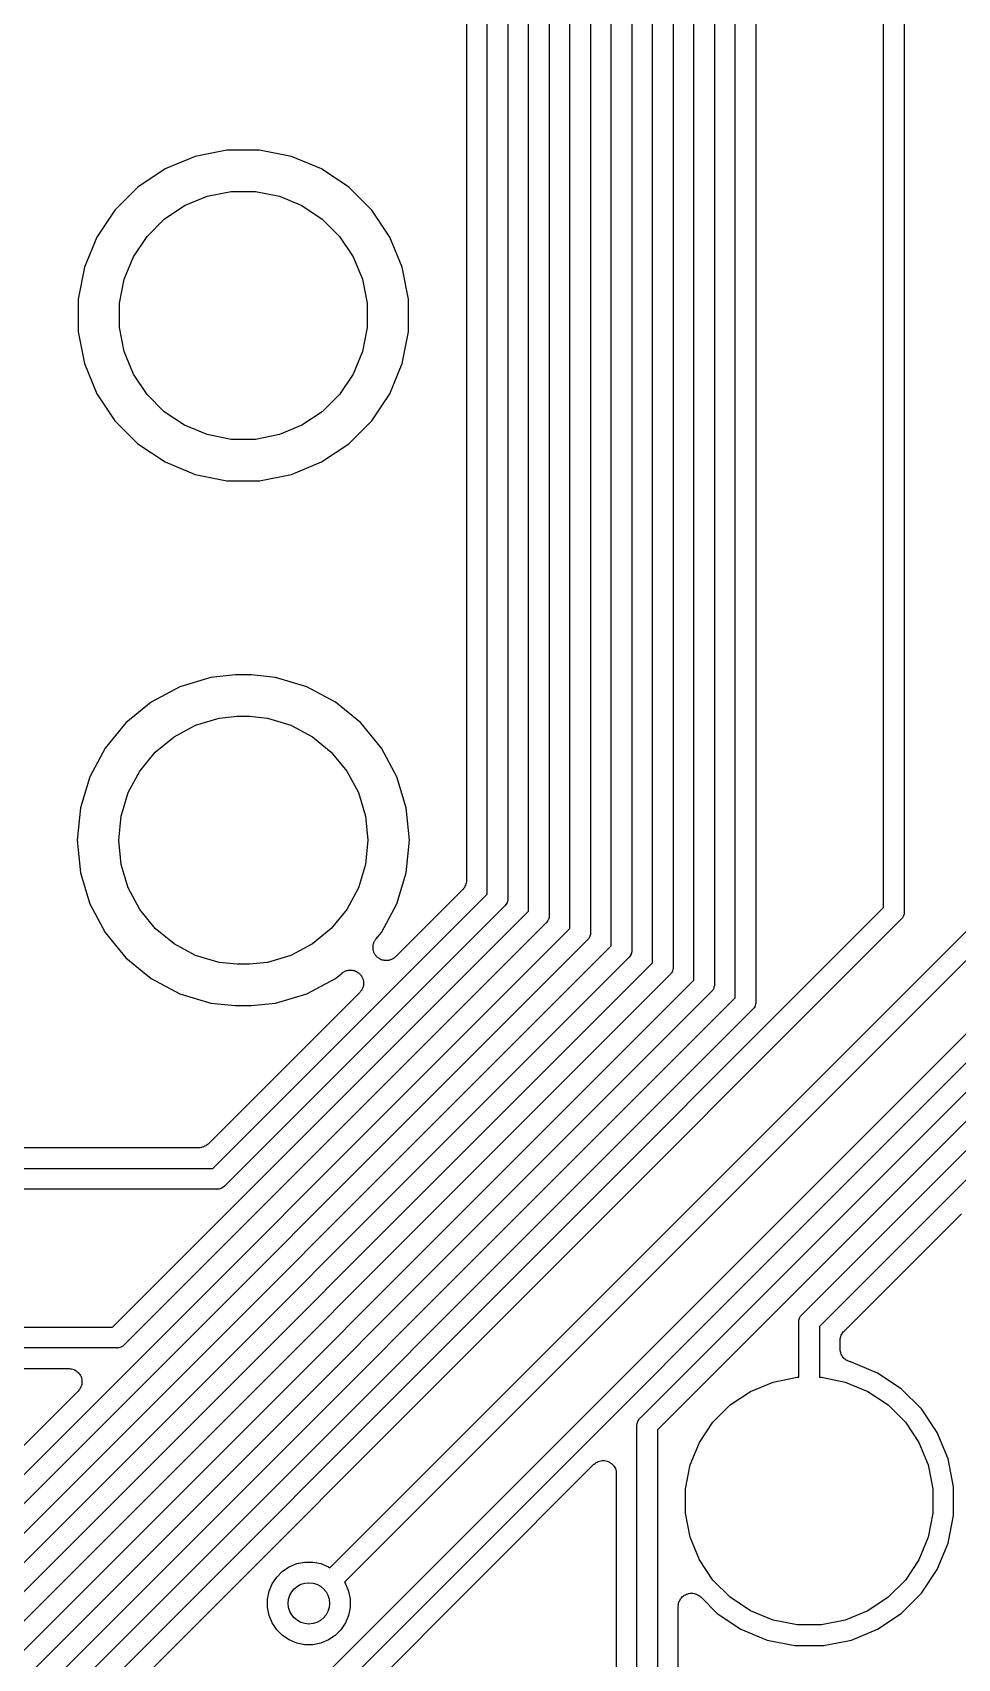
# Model space of a CAD drawing. Extents: x 69 to 176, y -105 to -48.
# Drawn here: x 104.31 to 113.26, y -84.07 to -68.33 of the extents above; entities that cross this region are included whole.
import ezdxf

# ---------------------------------------------------------------- set-up
doc = ezdxf.new("R2010")
doc.units = 0
doc.layers.add('BLACK', color=7, linetype='CONTINUOUS')

msp = doc.modelspace()

# ---------------------------------------------------------------- linework, layer by layer
at = {"layer": 'BLACK', "linetype": 'CONTINUOUS'}
for p, q in [((108.512, -60.6272), (108.512, -76.5343)), ((108.712, -76.6698), (108.712, -60.6111)), ((108.912, -60.6476), (108.912, -76.7063)), ((109.112, -76.8355), (109.112, -60.7768)), ((109.312, -60.8133), (109.312, -76.872)), ((109.512, -77.0012), (109.512, -62.3511)), ((109.712, -62.3876), (109.712, -77.0377)), ((109.912, -77.1701), (109.912, -62.6115)), ((110.112, -62.648), (110.112, -77.2067)), ((110.312, -77.3358), (110.312, -64.0911)), ((110.512, -64.1276), (110.512, -77.3724)), ((110.712, -77.5015), (110.712, -66.231)), ((110.912, -66.2676), (110.912, -77.5381)), ((111.112, -77.6724), (111.112, -66.5168)), ((111.312, -66.5534), (111.312, -77.709)), ((112.549, -76.801), (112.549, -67.8013)), ((112.749, -67.8013), (112.749, -76.8375)), ((105.883, -69.5307), (105.592, -69.6513)), ((106.192, -69.4692), (105.883, -69.5307)), ((106.507, -69.4692), (106.192, -69.4692)), ((106.817, -69.5307), (106.507, -69.4692)), ((107.108, -69.6513), (106.817, -69.5307)), ((105.592, -69.6513), (105.33, -69.8264)), ((107.37, -69.8264), (107.108, -69.6513)), ((105.33, -69.8264), (105.107, -70.0493)), ((106, -69.9153), (106.232, -69.8692)), ((106.232, -69.8692), (106.468, -69.8692)), ((106.468, -69.8692), (106.7, -69.9153)), ((107.593, -70.0493), (107.37, -69.8264)), ((105.585, -70.1371), (105.781, -70.0058)), ((105.781, -70.0058), (106, -69.9153)), ((106.7, -69.9153), (106.918, -70.0058)), ((106.918, -70.0058), (107.115, -70.1371)), ((105.107, -70.0493), (104.932, -70.3113)), ((105.418, -70.3042), (105.585, -70.1371)), ((107.115, -70.1371), (107.282, -70.3042)), ((107.768, -70.3113), (107.593, -70.0493)), ((104.932, -70.3113), (104.811, -70.6025)), ((105.286, -70.5008), (105.418, -70.3042)), ((107.282, -70.3042), (107.413, -70.5008)), ((107.888, -70.6025), (107.768, -70.3113)), ((105.196, -70.7192), (105.286, -70.5008)), ((107.413, -70.5008), (107.504, -70.7192)), ((104.811, -70.6025), (104.75, -70.9116)), ((107.95, -70.9116), (107.888, -70.6025)), ((105.15, -70.951), (105.196, -70.7192)), ((107.504, -70.7192), (107.55, -70.951)), ((104.75, -70.9116), (104.75, -71.2268)), ((105.15, -71.1874), (105.15, -70.951)), ((107.55, -70.951), (107.55, -71.1874)), ((107.95, -71.2268), (107.95, -70.9116)), ((104.75, -71.2268), (104.811, -71.5359)), ((105.196, -71.4192), (105.15, -71.1874)), ((107.55, -71.1874), (107.504, -71.4192)), ((107.888, -71.5359), (107.95, -71.2268)), ((105.286, -71.6376), (105.196, -71.4192)), ((107.504, -71.4192), (107.413, -71.6376)), ((104.811, -71.5359), (104.932, -71.8271)), ((107.768, -71.8271), (107.888, -71.5359)), ((105.418, -71.8342), (105.286, -71.6376)), ((107.413, -71.6376), (107.282, -71.8342)), ((104.932, -71.8271), (105.107, -72.0891)), ((105.585, -72.0013), (105.418, -71.8342)), ((107.282, -71.8342), (107.115, -72.0013)), ((107.593, -72.0891), (107.768, -71.8271)), ((105.781, -72.1326), (105.585, -72.0013)), ((107.115, -72.0013), (106.918, -72.1326)), ((105.107, -72.0891), (105.33, -72.312)), ((106, -72.2231), (105.781, -72.1326)), ((106.232, -72.2692), (106, -72.2231)), ((106.7, -72.2231), (106.468, -72.2692)), ((106.918, -72.1326), (106.7, -72.2231)), ((107.37, -72.312), (107.593, -72.0891)), ((105.33, -72.312), (105.592, -72.4871)), ((106.468, -72.2692), (106.232, -72.2692)), ((107.108, -72.4871), (107.37, -72.312)), ((105.592, -72.4871), (105.883, -72.6077)), ((106.817, -72.6077), (107.108, -72.4871)), ((105.883, -72.6077), (106.192, -72.6692)), ((106.192, -72.6692), (106.507, -72.6692)), ((106.507, -72.6692), (106.817, -72.6077)), ((106.036, -74.5724), (105.735, -74.6638)), ((106.271, -74.5492), (106.036, -74.5724)), ((106.428, -74.5492), (106.271, -74.5492)), ((106.663, -74.5724), (106.428, -74.5492)), ((106.965, -74.6638), (106.663, -74.5724)), ((105.735, -74.6638), (105.457, -74.8124)), ((107.243, -74.8124), (106.965, -74.6638)), ((105.457, -74.8124), (105.213, -75.0124)), ((107.487, -75.0124), (107.243, -74.8124)), ((105.213, -75.0124), (105.013, -75.256)), ((105.68, -75.1466), (105.888, -75.0352)), ((105.888, -75.0352), (106.115, -74.9666)), ((106.115, -74.9666), (106.291, -74.9492)), ((106.291, -74.9492), (106.409, -74.9492)), ((106.409, -74.9492), (106.585, -74.9666)), ((106.585, -74.9666), (106.811, -75.0352)), ((106.811, -75.0352), (107.02, -75.1466)), ((107.687, -75.256), (107.487, -75.0124)), ((105.497, -75.2966), (105.68, -75.1466)), ((107.02, -75.1466), (107.202, -75.2966)), ((111.761, -80.7377), (117.39, -75.1087)), ((105.013, -75.256), (104.864, -75.5339)), ((105.347, -75.4793), (105.497, -75.2966)), ((107.202, -75.2966), (107.352, -75.4793)), ((107.835, -75.5339), (107.687, -75.256)), ((117.558, -75.2243), (111.929, -80.8533)), ((104.864, -75.5339), (104.773, -75.8355)), ((105.236, -75.6878), (105.347, -75.4793)), ((107.352, -75.4793), (107.464, -75.6878)), ((107.927, -75.8355), (107.835, -75.5339)), ((105.167, -75.914), (105.236, -75.6878)), ((107.464, -75.6878), (107.532, -75.914)), ((104.773, -75.8355), (104.742, -76.1492)), ((107.958, -76.1492), (107.927, -75.8355)), ((110.194, -81.7392), (116.232, -75.7014)), ((116.399, -75.817), (110.361, -81.8548)), ((105.144, -76.1492), (105.167, -75.914)), ((107.532, -75.914), (107.556, -76.1492)), ((104.742, -76.1492), (104.773, -76.4629)), ((105.167, -76.3844), (105.144, -76.1492)), ((107.556, -76.1492), (107.532, -76.3844)), ((107.927, -76.4629), (107.958, -76.1492)), ((91.495, -99.8727), (115.089, -76.2787)), ((115.256, -76.3943), (91.6106, -100.04)), ((104.773, -76.4629), (104.864, -76.7645)), ((105.236, -76.6106), (105.167, -76.3844)), ((107.532, -76.3844), (107.464, -76.6106)), ((107.835, -76.7645), (107.927, -76.4629)), ((105.347, -76.8191), (105.236, -76.6106)), ((107.317, -83.0603), (113.819, -76.5587)), ((107.464, -76.6106), (107.352, -76.8191)), ((108.475, -76.6241), (107.822, -77.2763)), ((108.482, -76.6151), (108.475, -76.6241)), ((108.49, -76.6061), (108.482, -76.6151)), ((108.496, -76.5946), (108.49, -76.605)), ((108.49, -76.605), (108.49, -76.6055)), ((108.49, -76.6055), (108.49, -76.6061)), ((108.502, -76.5844), (108.496, -76.5946)), ((108.505, -76.5719), (108.502, -76.5831)), ((108.502, -76.5831), (108.502, -76.5837)), ((108.502, -76.5837), (108.502, -76.5844)), ((108.509, -76.5607), (108.505, -76.5719)), ((108.51, -76.5478), (108.509, -76.5594)), ((108.509, -76.5594), (108.509, -76.5601)), ((108.509, -76.5601), (108.509, -76.5607)), ((108.512, -76.5361), (108.51, -76.5478)), ((108.512, -76.5343), (108.512, -76.5348)), ((108.512, -76.5348), (108.512, -76.5348)), ((108.512, -76.5348), (108.512, -76.5348)), ((108.512, -76.5348), (108.512, -76.5361)), ((104.864, -76.7645), (105.013, -77.0424)), ((106.056, -79.3258), (108.712, -76.6698)), ((108.879, -76.7854), (106.171, -79.493)), ((113.986, -76.6743), (107.459, -83.2017)), ((107.687, -77.0424), (107.835, -76.7645)), ((108.883, -76.7823), (108.879, -76.7854)), ((108.895, -76.767), (108.883, -76.7823)), ((108.905, -76.7497), (108.895, -76.767)), ((108.908, -76.7388), (108.905, -76.7497)), ((108.91, -76.7308), (108.908, -76.7388)), ((108.911, -76.7259), (108.91, -76.7308)), ((108.912, -76.7161), (108.911, -76.7259)), ((108.912, -76.7063), (108.912, -76.7112)), ((108.912, -76.7112), (108.912, -76.7161)), ((108.912, -76.7161), (108.912, -76.7161)), ((89.8773, -99.4727), (112.549, -76.801)), ((112.716, -76.9166), (89.9929, -99.6399)), ((105.085, -80.8625), (109.112, -76.8355)), ((109.279, -76.9511), (105.2, -81.0297)), ((105.497, -77.0018), (105.347, -76.8191)), ((107.352, -76.8191), (107.202, -77.0018)), ((109.283, -76.9479), (109.279, -76.9511)), ((109.295, -76.9327), (109.283, -76.9479)), ((109.303, -76.9189), (109.295, -76.9327)), ((109.305, -76.9153), (109.303, -76.9189)), ((109.31, -76.8965), (109.305, -76.9153)), ((109.311, -76.8928), (109.31, -76.8965)), ((109.312, -76.8818), (109.311, -76.8928)), ((109.312, -76.872), (109.312, -76.8769)), ((109.312, -76.8769), (109.312, -76.8818)), ((109.312, -76.8818), (109.312, -76.8818)), ((112.72, -76.9135), (112.716, -76.9166)), ((112.733, -76.8983), (112.72, -76.9135)), ((112.742, -76.8809), (112.733, -76.8983)), ((112.748, -76.862), (112.742, -76.8809)), ((112.749, -76.8473), (112.748, -76.8573)), ((112.748, -76.8573), (112.748, -76.8615)), ((112.748, -76.8615), (112.748, -76.862)), ((112.749, -76.8375), (112.749, -76.8424)), ((112.749, -76.8424), (112.749, -76.8473)), ((112.749, -76.8473), (112.749, -76.8473)), ((95.8512, -90.6618), (109.512, -77.0012)), ((105.013, -77.0424), (105.213, -77.286)), ((105.68, -77.1518), (105.497, -77.0018)), ((107.202, -77.0018), (107.02, -77.1518)), ((107.627, -77.1159), (107.631, -77.1111)), ((107.631, -77.1111), (107.634, -77.1059)), ((107.634, -77.1059), (107.687, -77.0424)), ((109.695, -77.0984), (109.683, -77.1136)), ((109.705, -77.081), (109.695, -77.0984)), ((109.71, -77.0622), (109.705, -77.081)), ((109.712, -77.0475), (109.71, -77.0622)), ((109.712, -77.0377), (109.712, -77.0426)), ((109.712, -77.0426), (109.712, -77.0475)), ((109.712, -77.0475), (109.712, -77.0475)), ((94.9038, -92.1782), (109.912, -77.1701)), ((109.679, -77.1168), (95.9668, -90.8291)), ((105.888, -77.2632), (105.68, -77.1518)), ((106.115, -77.3318), (105.888, -77.2632)), ((106.811, -77.2632), (106.585, -77.3318)), ((107.02, -77.1518), (106.811, -77.2632)), ((107.606, -77.1737), (107.608, -77.1676)), ((107.606, -77.1799), (107.606, -77.1737)), ((107.606, -77.1861), (107.606, -77.1799)), ((107.606, -77.1923), (107.606, -77.1861)), ((107.606, -77.1985), (107.606, -77.1923)), ((107.607, -77.2046), (107.606, -77.1985)), ((107.608, -77.2107), (107.607, -77.2046)), ((107.608, -77.1614), (107.61, -77.1555)), ((107.608, -77.1676), (107.608, -77.1614)), ((107.61, -77.2167), (107.608, -77.2107)), ((107.61, -77.1555), (107.611, -77.1494)), ((107.611, -77.2228), (107.61, -77.2167)), ((107.611, -77.1494), (107.614, -77.1437)), ((107.613, -77.2286), (107.611, -77.2228)), ((107.615, -77.2345), (107.613, -77.2286)), ((107.614, -77.1437), (107.615, -77.1377)), ((107.615, -77.1377), (107.618, -77.1323)), ((107.618, -77.24), (107.615, -77.2345)), ((107.618, -77.1323), (107.621, -77.1265)), ((107.62, -77.2458), (107.618, -77.24)), ((107.624, -77.2509), (107.62, -77.2458)), ((107.621, -77.1265), (107.624, -77.1214)), ((107.624, -77.1214), (107.627, -77.1159)), ((107.627, -77.2564), (107.624, -77.2509)), ((107.631, -77.2613), (107.627, -77.2564)), ((107.634, -77.2665), (107.631, -77.2613)), ((107.638, -77.2709), (107.634, -77.2665)), ((109.683, -77.1136), (109.679, -77.1168)), ((110.095, -77.2674), (110.083, -77.2826)), ((110.105, -77.25), (110.095, -77.2674)), ((110.109, -77.2351), (110.105, -77.25)), ((110.11, -77.2312), (110.109, -77.2351)), ((110.111, -77.2276), (110.11, -77.2312)), ((110.112, -77.2165), (110.111, -77.2276)), ((110.112, -77.2067), (110.112, -77.2116)), ((110.112, -77.2116), (110.112, -77.2165)), ((110.112, -77.2165), (110.112, -77.2165)), ((110.079, -77.2857), (95.0194, -92.3454)), ((99.3553, -88.2924), (110.312, -77.3358)), ((105.213, -77.286), (105.457, -77.486)), ((106.291, -77.3492), (106.115, -77.3318)), ((106.409, -77.3492), (106.291, -77.3492)), ((106.585, -77.3318), (106.409, -77.3492)), ((107.313, -77.4294), (107.318, -77.4255)), ((107.318, -77.4255), (107.323, -77.4226)), ((107.323, -77.4226), (107.329, -77.4192)), ((107.329, -77.4192), (107.334, -77.417)), ((107.334, -77.417), (107.34, -77.4141)), ((107.34, -77.4141), (107.346, -77.4124)), ((107.346, -77.4124), (107.352, -77.4101)), ((107.352, -77.4101), (107.358, -77.4089)), ((107.358, -77.4089), (107.364, -77.4072)), ((107.364, -77.4072), (107.37, -77.4066)), ((107.37, -77.4066), (107.376, -77.4055)), ((107.376, -77.4055), (107.382, -77.4056)), ((107.382, -77.4056), (107.388, -77.405)), ((107.388, -77.405), (107.395, -77.4057)), ((107.395, -77.4057), (107.401, -77.4058)), ((107.401, -77.4058), (107.407, -77.407)), ((107.407, -77.407), (107.413, -77.4077)), ((107.413, -77.4077), (107.419, -77.4096)), ((107.419, -77.4096), (107.425, -77.4109)), ((107.425, -77.4109), (107.431, -77.4133)), ((107.431, -77.4133), (107.437, -77.4151)), ((107.437, -77.4151), (107.442, -77.4181)), ((107.442, -77.4181), (107.448, -77.4205)), ((107.448, -77.4205), (107.453, -77.424)), ((107.453, -77.424), (107.458, -77.427)), ((107.458, -77.427), (107.463, -77.431)), ((107.642, -77.2757), (107.638, -77.2709)), ((107.647, -77.2797), (107.642, -77.2757)), ((107.651, -77.2841), (107.647, -77.2797)), ((107.656, -77.2876), (107.651, -77.2841)), ((107.661, -77.2915), (107.656, -77.2876)), ((107.667, -77.2945), (107.661, -77.2915)), ((107.672, -77.298), (107.667, -77.2945)), ((107.678, -77.3004), (107.672, -77.298)), ((107.683, -77.3034), (107.678, -77.3004)), ((107.689, -77.3053), (107.683, -77.3034)), ((107.695, -77.3077), (107.689, -77.3053)), ((107.701, -77.309), (107.695, -77.3077)), ((107.707, -77.3108), (107.701, -77.309)), ((107.713, -77.3115), (107.707, -77.3108)), ((107.719, -77.3128), (107.713, -77.3115)), ((107.725, -77.3128), (107.719, -77.3128)), ((107.731, -77.3135), (107.725, -77.3128)), ((107.738, -77.313), (107.731, -77.3135)), ((107.744, -77.313), (107.738, -77.313)), ((107.75, -77.3119), (107.744, -77.313)), ((107.756, -77.3113), (107.75, -77.3119)), ((107.762, -77.3096), (107.756, -77.3113)), ((107.768, -77.3084), (107.762, -77.3096)), ((107.774, -77.3062), (107.768, -77.3084)), ((107.78, -77.3044), (107.774, -77.3062)), ((107.785, -77.3016), (107.78, -77.3044)), ((107.791, -77.2992), (107.785, -77.3016)), ((107.796, -77.2959), (107.791, -77.2992)), ((107.802, -77.293), (107.796, -77.2959)), ((107.807, -77.2891), (107.802, -77.293)), ((107.812, -77.2857), (107.807, -77.2891)), ((107.816, -77.2814), (107.812, -77.2857)), ((107.821, -77.2776), (107.816, -77.2814)), ((107.822, -77.2763), (107.821, -77.2776)), ((110.083, -77.2826), (110.079, -77.2857)), ((110.501, -77.4234), (110.495, -77.4331)), ((110.505, -77.4157), (110.501, -77.4234)), ((110.51, -77.3969), (110.505, -77.4157)), ((110.511, -77.3901), (110.51, -77.3969)), ((110.512, -77.3822), (110.511, -77.3901)), ((110.512, -77.3724), (110.512, -77.3773)), ((110.512, -77.3773), (110.512, -77.3822)), ((110.512, -77.3822), (110.512, -77.3822)), ((94.0286, -94.1848), (110.712, -77.5015)), ((110.479, -77.4514), (99.4967, -88.4338)), ((105.457, -77.486), (105.735, -77.6346)), ((106.965, -77.6346), (107.243, -77.486)), ((107.243, -77.486), (107.307, -77.4339)), ((107.307, -77.4339), (107.308, -77.4327)), ((107.308, -77.4327), (107.313, -77.4294)), ((107.463, -77.431), (107.468, -77.4345)), ((107.468, -77.4345), (107.473, -77.4389)), ((107.473, -77.4389), (107.478, -77.4429)), ((107.478, -77.4429), (107.481, -77.4477)), ((107.481, -77.4477), (107.486, -77.4521)), ((107.486, -77.4521), (107.489, -77.4573)), ((107.489, -77.4573), (107.493, -77.4621)), ((107.493, -77.4621), (107.496, -77.4676)), ((107.496, -77.4676), (107.499, -77.4728)), ((107.499, -77.4728), (107.502, -77.4786)), ((107.504, -77.5808), (107.501, -77.5863)), ((107.502, -77.4786), (107.505, -77.484)), ((107.506, -77.5749), (107.504, -77.5808)), ((107.505, -77.484), (107.506, -77.49)), ((107.506, -77.49), (107.509, -77.4958)), ((107.509, -77.5692), (107.506, -77.5749)), ((107.509, -77.4958), (107.51, -77.5019)), ((107.51, -77.5631), (107.509, -77.5692)), ((107.51, -77.5019), (107.512, -77.5078)), ((107.512, -77.5571), (107.51, -77.5631)), ((107.512, -77.5078), (107.512, -77.514)), ((107.512, -77.514), (107.514, -77.5201)), ((107.513, -77.5449), (107.512, -77.551)), ((107.512, -77.551), (107.512, -77.5571)), ((107.514, -77.5325), (107.513, -77.5387)), ((107.513, -77.5387), (107.513, -77.5449)), ((107.514, -77.5201), (107.514, -77.5263)), ((107.514, -77.5263), (107.514, -77.5325)), ((110.483, -77.4483), (110.479, -77.4514)), ((110.486, -77.4445), (110.483, -77.4483)), ((110.49, -77.4396), (110.486, -77.4445)), ((110.486, -77.4445), (110.486, -77.4445)), ((110.495, -77.4331), (110.49, -77.4396)), ((110.905, -77.5814), (110.895, -77.5988)), ((110.907, -77.5735), (110.905, -77.5814)), ((110.91, -77.5626), (110.907, -77.5735)), ((110.911, -77.5589), (110.91, -77.5626)), ((110.912, -77.5479), (110.911, -77.5589)), ((110.912, -77.5381), (110.912, -77.5429)), ((110.912, -77.5429), (110.912, -77.5478)), ((110.912, -77.5478), (110.912, -77.5479)), ((92.0798, -96.7045), (111.112, -77.6724)), ((110.879, -77.6171), (94.1442, -94.352)), ((105.735, -77.6346), (106.036, -77.7261)), ((107.477, -77.6218), (106.01, -79.0886)), ((106.036, -77.7261), (106.271, -77.7492)), ((106.428, -77.7492), (106.663, -77.726)), ((106.663, -77.726), (106.965, -77.6346)), ((107.481, -77.617), (107.477, -77.6218)), ((107.485, -77.6127), (107.481, -77.617)), ((107.489, -77.6075), (107.485, -77.6127)), ((107.493, -77.6027), (107.489, -77.6075)), ((107.496, -77.5972), (107.493, -77.6027)), ((107.499, -77.5921), (107.496, -77.5972)), ((107.501, -77.5863), (107.499, -77.5921)), ((110.883, -77.614), (110.879, -77.6171)), ((110.895, -77.5988), (110.883, -77.614)), ((111.31, -77.7335), (111.305, -77.7523)), ((111.311, -77.7297), (111.31, -77.7335)), ((111.312, -77.7188), (111.311, -77.7297)), ((111.312, -77.709), (111.312, -77.7139)), ((111.312, -77.7139), (111.312, -77.7188)), ((111.312, -77.7188), (111.312, -77.7188)), ((111.279, -77.788), (92.1954, -96.8717)), ((106.271, -77.7492), (106.428, -77.7492)), ((111.283, -77.7849), (111.279, -77.788)), ((111.295, -77.7697), (111.283, -77.7849)), ((111.301, -77.7599), (111.295, -77.7697)), ((111.305, -77.7523), (111.301, -77.7599)), ((105.92, -79.1258), (86.9464, -79.1258)), ((105.932, -79.1247), (105.92, -79.1258)), ((105.944, -79.1236), (105.932, -79.1247)), ((105.945, -79.1234), (105.944, -79.1234)), ((105.944, -79.1234), (105.944, -79.1236)), ((105.956, -79.12), (105.945, -79.1234)), ((105.967, -79.1167), (105.956, -79.12)), ((105.968, -79.1164), (105.967, -79.1167)), ((105.969, -79.1162), (105.968, -79.1164)), ((105.979, -79.1107), (105.969, -79.1162)), ((105.99, -79.1053), (105.979, -79.1107)), ((105.991, -79.1046), (105.99, -79.1049)), ((105.99, -79.1049), (105.99, -79.1053)), ((106, -79.0972), (105.991, -79.1046)), ((106.009, -79.0898), (106, -79.0972)), ((106.01, -79.0889), (106.009, -79.0898)), ((106.01, -79.0886), (106.01, -79.0889)), ((106.01, -79.0889), (106.01, -79.0889)), ((106.01, -79.0889), (106.01, -79.0889)), ((86.7716, -79.3258), (106.056, -79.3258)), ((106.092, -79.5258), (86.8634, -79.5258)), ((106.097, -79.5263), (106.092, -79.5258)), ((106.102, -79.5258), (106.097, -79.5263)), ((106.117, -79.5244), (106.102, -79.5258)), ((106.102, -79.5258), (106.102, -79.5258)), ((106.136, -79.5186), (106.117, -79.5244)), ((106.153, -79.5093), (106.136, -79.5186)), ((106.168, -79.4969), (106.153, -79.5093)), ((106.171, -79.493), (106.168, -79.4969)), ((112.166, -80.899), (113.302, -79.763)), ((90.617, -80.8625), (105.085, -80.8625)), ((111.728, -80.8119), (111.73, -80.7923)), ((111.729, -80.8168), (111.728, -80.8119)), ((111.729, -81.346), (111.729, -80.8168)), ((111.73, -80.7923), (111.736, -80.7735)), ((111.736, -80.7735), (111.745, -80.7561)), ((111.745, -80.7561), (111.749, -80.751)), ((111.749, -80.751), (111.758, -80.7409)), ((111.758, -80.7409), (111.761, -80.7377)), ((111.929, -80.8533), (111.929, -81.346)), ((105.182, -81.046), (105.165, -81.0553)), ((105.197, -81.0336), (105.182, -81.046)), ((105.2, -81.0297), (105.197, -81.0336)), ((112.129, -80.987), (112.13, -80.9753)), ((112.129, -80.9883), (112.129, -80.987)), ((112.129, -80.9884), (112.129, -80.9883)), ((112.129, -80.9883), (112.129, -80.9883)), ((112.129, -80.9888), (112.129, -80.9884)), ((112.129, -81.0741), (112.129, -80.9888)), ((112.13, -80.9753), (112.131, -80.9637)), ((112.131, -80.9624), (112.135, -80.9512)), ((112.131, -80.963), (112.131, -80.9624)), ((112.131, -80.9637), (112.131, -80.963)), ((112.135, -80.9512), (112.138, -80.94)), ((112.138, -80.94), (112.139, -80.9394)), ((112.139, -80.9388), (112.145, -80.9284)), ((112.139, -80.9394), (112.139, -80.9388)), ((112.145, -80.9284), (112.15, -80.9181)), ((112.15, -80.9176), (112.151, -80.917)), ((112.15, -80.9181), (112.15, -80.9176)), ((112.151, -80.917), (112.158, -80.9081)), ((112.158, -80.9081), (112.166, -80.899)), ((105.121, -81.0625), (90.617, -81.0625)), ((105.126, -81.063), (105.121, -81.0625)), ((105.131, -81.0625), (105.126, -81.063)), ((105.146, -81.0611), (105.131, -81.0625)), ((105.131, -81.0625), (105.131, -81.0625)), ((105.165, -81.0553), (105.146, -81.0611)), ((112.13, -81.0859), (112.129, -81.0741)), ((112.131, -81.0978), (112.13, -81.0859)), ((112.131, -81.0983), (112.131, -81.0978)), ((112.131, -81.0987), (112.131, -81.0983)), ((112.134, -81.1101), (112.131, -81.0987)), ((112.138, -81.1216), (112.134, -81.1101)), ((112.138, -81.122), (112.138, -81.1216)), ((112.138, -81.1225), (112.138, -81.122)), ((112.144, -81.133), (112.138, -81.1225)), ((112.149, -81.1435), (112.144, -81.133)), ((112.15, -81.1439), (112.149, -81.1435)), ((112.15, -81.1444), (112.15, -81.1439)), ((112.157, -81.1536), (112.15, -81.1444)), ((112.165, -81.1629), (112.157, -81.1536)), ((112.165, -81.1632), (112.165, -81.1629)), ((112.165, -81.1636), (112.165, -81.1632)), ((112.175, -81.1712), (112.165, -81.1636)), ((112.184, -81.1788), (112.175, -81.1712)), ((112.184, -81.179), (112.184, -81.1788)), ((112.185, -81.1794), (112.184, -81.179)), ((112.195, -81.185), (112.185, -81.1794)), ((112.205, -81.1908), (112.195, -81.185)), ((112.206, -81.1909), (112.205, -81.1908)), ((112.206, -81.1912), (112.206, -81.1909)), ((112.218, -81.1947), (112.206, -81.1912)), ((112.229, -81.1983), (112.218, -81.1947)), ((112.23, -81.1985), (112.229, -81.1983)), ((112.231, -81.1986), (112.23, -81.1985)), ((112.23, -81.1985), (112.23, -81.1985)), ((112.23, -81.1985), (112.23, -81.1985)), ((112.237, -81.1998), (112.231, -81.1986)), ((112.491, -81.3053), (112.237, -81.1998)), ((90.889, -81.2625), (104.661, -81.2625)), ((104.661, -81.2625), (104.662, -81.2625)), ((104.662, -81.2625), (104.662, -81.2625)), ((104.662, -81.2625), (104.662, -81.2625)), ((104.662, -81.2625), (104.663, -81.2625)), ((104.663, -81.2625), (104.675, -81.2639)), ((104.675, -81.2639), (104.687, -81.2652)), ((104.687, -81.2652), (104.687, -81.2652)), ((104.687, -81.2652), (104.687, -81.2653)), ((104.687, -81.2653), (104.699, -81.2689)), ((104.699, -81.2689), (104.711, -81.2726)), ((104.711, -81.2726), (104.711, -81.2727)), ((104.711, -81.2727), (104.711, -81.2728)), ((104.711, -81.2728), (104.722, -81.2786)), ((104.722, -81.2786), (104.732, -81.2845)), ((104.732, -81.2845), (104.733, -81.2846)), ((104.733, -81.2846), (104.733, -81.2847)), ((104.733, -81.2847), (104.742, -81.2924)), ((104.742, -81.2924), (104.751, -81.3003)), ((104.751, -81.3003), (104.752, -81.3005)), ((104.752, -81.3005), (104.752, -81.3006)), ((104.752, -81.3006), (104.759, -81.3099)), ((104.759, -81.3099), (104.767, -81.3196)), ((104.767, -81.3196), (104.767, -81.3198)), ((104.767, -81.3198), (104.767, -81.32)), ((104.767, -81.32), (104.773, -81.3305)), ((104.773, -81.3305), (104.779, -81.3415)), ((104.779, -81.3415), (104.779, -81.3417)), ((104.779, -81.3417), (104.779, -81.3419)), ((104.779, -81.3419), (104.782, -81.3533)), ((104.782, -81.3533), (104.786, -81.3653)), ((111.479, -81.3921), (111.711, -81.346)), ((111.711, -81.346), (111.729, -81.346)), ((111.929, -81.346), (111.947, -81.346)), ((111.947, -81.346), (112.178, -81.3921)), ((112.72, -81.4583), (112.491, -81.3053)), ((104.751, -81.4793), (95.8055, -90.4246)), ((104.759, -81.4699), (104.751, -81.4793)), ((104.766, -81.4605), (104.759, -81.4699)), ((104.767, -81.4601), (104.766, -81.4603)), ((104.766, -81.4603), (104.766, -81.4605)), ((104.772, -81.4495), (104.767, -81.4601)), ((104.778, -81.4387), (104.772, -81.4495)), ((104.782, -81.4266), (104.778, -81.4383)), ((104.778, -81.4383), (104.778, -81.4385)), ((104.778, -81.4385), (104.778, -81.4387)), ((104.785, -81.415), (104.782, -81.4266)), ((104.786, -81.4146), (104.785, -81.4148)), ((104.785, -81.4148), (104.785, -81.415)), ((104.786, -81.3653), (104.786, -81.3655)), ((104.786, -81.3655), (104.786, -81.3657)), ((104.786, -81.3657), (104.787, -81.3776)), ((104.787, -81.4023), (104.786, -81.4146)), ((104.787, -81.3776), (104.788, -81.3899)), ((104.788, -81.3904), (104.787, -81.4023)), ((104.788, -81.3899), (104.788, -81.3902)), ((104.788, -81.3902), (104.788, -81.3904)), ((111.064, -81.6137), (111.261, -81.4825)), ((111.261, -81.4825), (111.479, -81.3921)), ((112.178, -81.3921), (112.396, -81.4825)), ((112.396, -81.4825), (112.593, -81.6137)), ((112.915, -81.6532), (112.72, -81.4583)), ((110.897, -81.7807), (111.064, -81.6137)), ((112.593, -81.6137), (112.76, -81.7807)), ((113.068, -81.8823), (112.915, -81.6532)), ((110.161, -81.8134), (110.163, -81.7938)), ((110.161, -81.8183), (110.161, -81.8134)), ((110.161, -84.6247), (110.161, -81.8183)), ((110.163, -81.7938), (110.169, -81.7749)), ((110.169, -81.7749), (110.178, -81.7576)), ((110.178, -81.7576), (110.187, -81.7462)), ((110.187, -81.7462), (110.19, -81.7423)), ((110.19, -81.7423), (110.194, -81.7392)), ((110.766, -81.977), (110.897, -81.7807)), ((112.76, -81.7807), (112.891, -81.977)), ((110.361, -81.8548), (110.361, -84.7429)), ((110.676, -82.1952), (110.766, -81.977)), ((112.891, -81.977), (112.981, -82.1952)), ((113.174, -82.1369), (113.068, -81.8823)), ((113.227, -82.4071), (113.174, -82.1369)), ((100.152, -91.7816), (109.745, -82.1888)), ((109.745, -82.1888), (109.746, -82.1878)), ((109.746, -82.1875), (109.755, -82.1798)), ((109.746, -82.1878), (109.746, -82.1875)), ((109.746, -82.1878), (109.746, -82.1878)), ((109.746, -82.1878), (109.746, -82.1878)), ((109.755, -82.1798), (109.765, -82.1723)), ((109.765, -82.1721), (109.776, -82.1664)), ((109.765, -82.1722), (109.765, -82.1721)), ((109.765, -82.1723), (109.765, -82.1722)), ((109.776, -82.1664), (109.787, -82.1608)), ((109.787, -82.1607), (109.799, -82.1572)), ((109.787, -82.1608), (109.787, -82.1607)), ((109.787, -82.1608), (109.787, -82.1608)), ((109.799, -82.1572), (109.811, -82.1538)), ((109.811, -82.1537), (109.823, -82.1527)), ((109.811, -82.1538), (109.811, -82.1537)), ((109.811, -82.1538), (109.811, -82.1538)), ((109.823, -82.1527), (109.835, -82.1516)), ((109.835, -82.1516), (109.836, -82.1516)), ((109.836, -82.1516), (109.836, -82.1516)), ((109.836, -82.1516), (109.848, -82.1529)), ((109.848, -82.1529), (109.86, -82.1542)), ((109.86, -82.1542), (109.86, -82.1542)), ((109.86, -82.1542), (109.86, -82.1543)), ((109.86, -82.1543), (109.872, -82.1579)), ((109.872, -82.1579), (109.884, -82.1615)), ((109.884, -82.1615), (109.884, -82.1616)), ((109.884, -82.1616), (109.884, -82.1617)), ((109.884, -82.1617), (109.895, -82.1675)), ((109.895, -82.1675), (109.905, -82.1733)), ((109.905, -82.1733), (109.906, -82.1734)), ((109.906, -82.1734), (109.906, -82.1735)), ((109.906, -82.1735), (109.915, -82.1813)), ((109.915, -82.1813), (109.925, -82.1891)), ((109.925, -82.1891), (109.925, -82.1893)), ((109.925, -82.1893), (109.925, -82.1894)), ((109.925, -82.1894), (109.933, -82.1989)), ((109.933, -82.1989), (109.94, -82.2083)), ((109.94, -82.2083), (109.94, -82.2085)), ((109.94, -82.2085), (109.94, -82.2087)), ((109.94, -82.2087), (109.946, -82.2196)), ((109.946, -82.2196), (109.952, -82.2302)), ((109.952, -82.2302), (109.952, -82.2304)), ((109.952, -82.2304), (109.952, -82.2306)), ((109.952, -82.2306), (109.956, -82.2425)), ((109.956, -82.2425), (109.959, -82.2539)), ((109.959, -82.2539), (109.959, -82.2541)), ((109.959, -82.2541), (109.959, -82.2543)), ((109.959, -82.2543), (109.96, -82.2665)), ((109.96, -82.2665), (109.961, -82.2786)), ((109.961, -82.2786), (109.961, -84.1923)), ((110.63, -82.4268), (110.676, -82.1952)), ((112.981, -82.1952), (113.027, -82.4268)), ((110.63, -82.663), (110.63, -82.4268)), ((113.027, -82.4268), (113.027, -82.663)), ((113.227, -82.6827), (113.227, -82.4071)), ((110.676, -82.8946), (110.63, -82.663)), ((113.027, -82.663), (112.981, -82.8946)), ((113.174, -82.953), (113.227, -82.6827)), ((110.766, -83.1128), (110.676, -82.8946)), ((112.981, -82.8946), (112.891, -83.1128)), ((107.188, -83.1894), (107.317, -83.0603)), ((107.317, -83.0603), (107.317, -83.0603)), ((113.068, -83.2075), (113.174, -82.953)), ((106.674, -83.2795), (106.73, -83.2237)), ((106.73, -83.2237), (106.795, -83.18)), ((106.795, -83.18), (106.868, -83.1498)), ((106.868, -83.1498), (106.945, -83.1344)), ((106.945, -83.1344), (107.024, -83.1344)), ((107.024, -83.1344), (107.101, -83.1498)), ((107.101, -83.1498), (107.174, -83.18)), ((107.174, -83.18), (107.188, -83.1894)), ((107.459, -83.2017), (107.33, -83.3308)), ((107.459, -83.2017), (107.459, -83.2017)), ((110.897, -83.3092), (110.766, -83.1128)), ((112.891, -83.1128), (112.76, -83.3092)), ((112.915, -83.4367), (113.068, -83.2075)), ((106.6, -83.4178), (106.63, -83.345)), ((106.63, -83.345), (106.674, -83.2795)), ((107.33, -83.3308), (107.339, -83.345)), ((107.339, -83.345), (107.369, -83.4178)), ((111.064, -83.4762), (110.897, -83.3092)), ((112.76, -83.3092), (112.593, -83.4762)), ((106.585, -83.495), (106.6, -83.4178)), ((106.585, -83.5738), (106.585, -83.495)), ((107.369, -83.4178), (107.385, -83.495)), ((107.385, -83.495), (107.385, -83.5738)), ((110.561, -83.5609), (110.563, -83.5487)), ((110.561, -83.5613), (110.561, -83.5609)), ((110.561, -83.5614), (110.561, -83.5613)), ((110.561, -83.5613), (110.561, -83.5613)), ((110.561, -83.5627), (110.561, -83.5614)), ((110.561, -84.5884), (110.561, -83.5627)), ((110.563, -83.5487), (110.564, -83.5367)), ((110.564, -83.5363), (110.568, -83.5246)), ((110.564, -83.5365), (110.564, -83.5363)), ((110.564, -83.5367), (110.564, -83.5365)), ((110.568, -83.5246), (110.571, -83.513)), ((110.571, -83.513), (110.572, -83.5128)), ((110.572, -83.5126), (110.578, -83.502)), ((110.572, -83.5128), (110.572, -83.5126)), ((110.578, -83.502), (110.583, -83.4913)), ((110.583, -83.4913), (110.584, -83.4911)), ((110.584, -83.4909), (110.591, -83.4817)), ((110.584, -83.4911), (110.584, -83.4909)), ((110.591, -83.4817), (110.599, -83.4722)), ((110.599, -83.4721), (110.6, -83.4719)), ((110.599, -83.4722), (110.599, -83.4721)), ((110.6, -83.4719), (110.609, -83.4643)), ((110.609, -83.4643), (110.618, -83.4566)), ((110.618, -83.4566), (110.619, -83.4565)), ((110.619, -83.4564), (110.63, -83.4508)), ((110.619, -83.4565), (110.619, -83.4564)), ((110.63, -83.4508), (110.64, -83.4451)), ((110.64, -83.4451), (110.641, -83.445)), ((110.641, -83.4449), (110.653, -83.4415)), ((110.641, -83.445), (110.641, -83.4449)), ((110.653, -83.4415), (110.664, -83.438)), ((110.664, -83.438), (110.665, -83.4379)), ((110.664, -83.438), (110.664, -83.438)), ((110.665, -83.4379), (110.677, -83.4368)), ((110.677, -83.4368), (110.689, -83.4357)), ((110.689, -83.4357), (110.689, -83.4357)), ((110.689, -83.4357), (110.689, -83.4357)), ((110.689, -83.4357), (110.701, -83.4369)), ((110.701, -83.4369), (110.714, -83.4382)), ((110.714, -83.4382), (110.714, -83.4382)), ((110.714, -83.4382), (110.714, -83.4383)), ((110.714, -83.4383), (110.726, -83.4419)), ((110.726, -83.4419), (110.737, -83.4454)), ((110.737, -83.4454), (110.737, -83.4455)), ((110.737, -83.4455), (110.738, -83.4456)), ((110.738, -83.4456), (110.748, -83.4515)), ((110.748, -83.4515), (110.759, -83.4571)), ((110.759, -83.4571), (110.759, -83.4573)), ((110.759, -83.4573), (110.759, -83.4574)), ((110.759, -83.4574), (110.769, -83.4651)), ((110.769, -83.4651), (110.778, -83.4729)), ((110.778, -83.4729), (110.937, -83.6315)), ((111.261, -83.6074), (111.064, -83.4762)), ((112.593, -83.4762), (112.396, -83.6074)), ((112.72, -83.6315), (112.915, -83.4367)), ((106.6, -83.6511), (106.585, -83.5738)), ((106.63, -83.7239), (106.6, -83.6511)), ((107.369, -83.6511), (107.339, -83.7239)), ((107.385, -83.5738), (107.369, -83.6511)), ((110.937, -83.6315), (111.166, -83.7846)), ((111.479, -83.6977), (111.261, -83.6074)), ((111.711, -83.7438), (111.479, -83.6977)), ((112.178, -83.6977), (111.947, -83.7438)), ((112.396, -83.6074), (112.178, -83.6977)), ((112.491, -83.7846), (112.72, -83.6315)), ((106.674, -83.7894), (106.63, -83.7239)), ((106.73, -83.8451), (106.674, -83.7894)), ((106.795, -83.8889), (106.73, -83.8451)), ((107.24, -83.8451), (107.174, -83.8889)), ((107.295, -83.7894), (107.24, -83.8451)), ((107.339, -83.7239), (107.295, -83.7894)), ((111.166, -83.7846), (111.421, -83.89)), ((111.947, -83.7438), (111.711, -83.7438)), ((112.237, -83.89), (112.491, -83.7846)), ((106.868, -83.9191), (106.795, -83.8889)), ((106.945, -83.9344), (106.868, -83.9191)), ((107.024, -83.9344), (106.945, -83.9344)), ((107.101, -83.9191), (107.024, -83.9344)), ((107.174, -83.8889), (107.101, -83.9191)), ((111.421, -83.89), (111.691, -83.9438)), ((111.691, -83.9438), (111.966, -83.9438)), ((111.966, -83.9438), (112.237, -83.89))]:
    msp.add_line(p, q, dxfattribs=at)
at = {"layer": 'BLACK'}
msp.add_circle((106.985, -83.5344), 0.2, dxfattribs=at)

doc.saveas('drawing.dxf')
